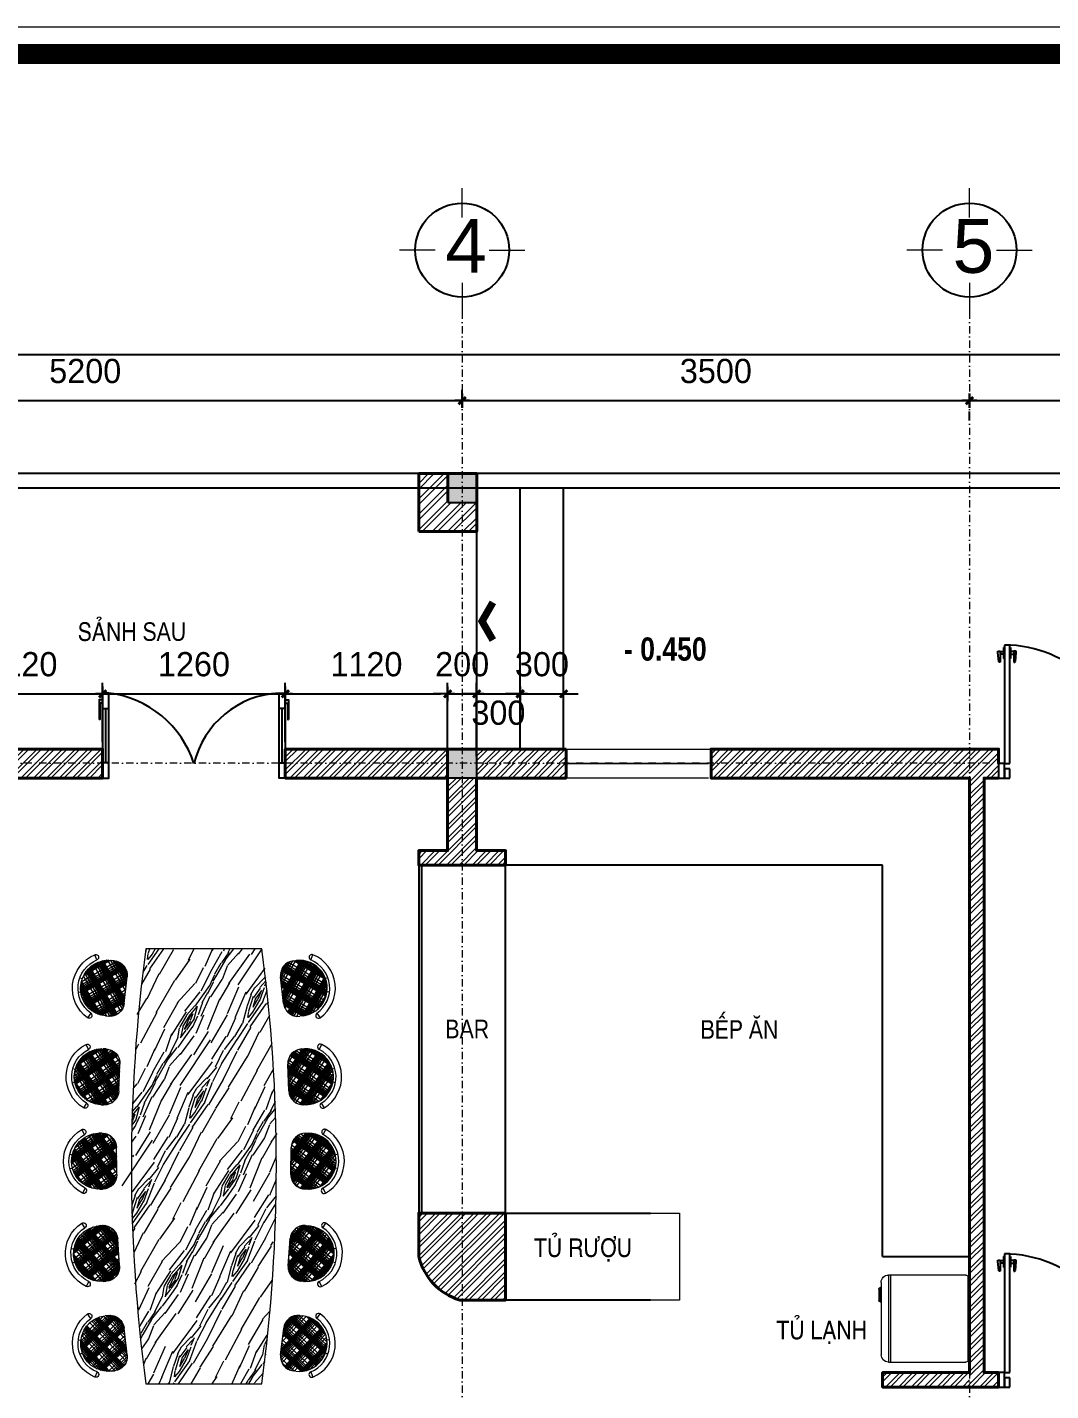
# Model space of a CAD drawing. Header units: millimetres. Extents: x 615730 to 2792744, y 139412 to 597571.
# Drawn here: x 1302914 to 1309974, y 294886 to 304290 of the extents above; entities that cross this region are included whole.
import ezdxf
from ezdxf.enums import TextEntityAlignment as Align

# ---------------------------------------------------------------- set-up
doc = ezdxf.new("R2010")
doc.units = ezdxf.units.MM
doc.header["$MEASUREMENT"] = 0
doc.header["$PDMODE"] = 34
doc.linetypes.add('DASHDOT', pattern=[1, 0.5, -0.25, 0, -0.25])
doc.layers.get('0').update_dxf_attribs({"lineweight": 5})
for name, color, linetype, lineweight in [('0.1(9)', 9, 'Continuous', 13), ('Block', 46, 'Continuous', 9), ('NETNGOAITUONG', 1, 'Continuous', 40), ('NTHAY1', 61, 'Continuous', 25), ('NVDUNG', 82, 'Continuous', 13), ('thay', 7, 'Continuous', 15), ('TIM TRUC', 149, 'DASHDOT', 9), ('VATDUNG', 33, 'Continuous', 13), ('VLIEU', 250, 'Continuous', 9)]:
    doc.layers.add(name, color=color, linetype=linetype, lineweight=lineweight)
for name, color, linetype in [('CUA', 132, 'Continuous'), ('DOORS', 1, 'Continuous'), ('H', 252, 'Continuous'), ('NET MANH', 252, 'Continuous'), ('netthay', 3, 'Continuous'), ('SWING', 7, 'Continuous'), ('TEXT', 2, 'Continuous'), ('VL', 155, 'Continuous')]:
    doc.layers.add(name, color=color, linetype=linetype)
doc.styles.add('H280', font='', dxfattribs={"height": 200})
doc.styles.add('KT OZON', font='', dxfattribs={"height": 200})
doc.styles.get("Standard").update_dxf_attribs({"font": ''})
doc.styles.add('STYLE2', font='')
doc.styles.add('VNI-AVO', font='vni-roms.shx')
doc.styles.get('H280').set_extended_font_data('VNI-Avo')
doc.styles.get('KT OZON').set_extended_font_data('VNI-Helve')
doc.styles.get('Standard').set_extended_font_data('VNI-Avo')
doc.styles.get('STYLE2').set_extended_font_data('.VnArial NarrowH')
doc.dimstyles.new('1-50b', dxfattribs={"dimtxt": 167, "dimasz": 50, "dimexe": 75, "dimexo": 150, "dimgap": 120, "dimtad": 1, "dimdec": 0, "dimzin": 12, "dimtxsty": 'VNI-AVO', "dimblk": ']', "dimcen": 0, "dimdle": 50, "dimclrd": 252, "dimclre": 252, "dimclrt": 2, "dimadec": 0, "dimazin": 0, "dimtfac": 1, "dimtdec": 0, "dimtix": 1, "dimtmove": 2, "dimatfit": 0, "dimldrblk": 'OPEN90', "dimfxl": 1, "dimlwd": -1, "dimlwe": -1, "dimarcsym": 0})
pattern_1 = [(45, (628138.94, 0), (-44.194174, 44.194174), []), (45, (628138.94, 31.25), (-44.194174, 44.194174), [])]
pattern_2 = [(45, (600767.42, 0), (-44.194174, 44.194174), []), (45, (600767.42, 31.25), (-44.194174, 44.194174), [])]

# ---------------------------------------------------------------- blocks, each defined once
blk = doc.blocks.new('08PDRR02')
at = {"color": 0, "linetype": 'ByBlock'}
for p, q in [((1, 0), (0, 0)), ((0, 0), (0, -1)), ((1, -1), (1, 0)), ((0, -1), (1, -1))]:
    blk.add_line(p, q, dxfattribs=at)
blk = doc.blocks.new('08PDNB02')
at = {"color": 0, "linetype": 'ByBlock'}
for p, q in [((0, -1.62), (0, 1.62)), ((0, 1.62), (0.25, 1.62)), ((0.25, -1.62), (0.25, 1.62)), ((0.25, 0.38), (1.25, 0.38)), ((1.25, -0.55), (1.25, 2.75)), ((1.25, 2.75), (1.54, 2.75)), ((1.54, 2.75), (1.69, 2.59)), ((1.69, 2.59), (1.95, -0.13)), ((0.25, -1.62), (0, -1.62)), ((1.25, -0.38), (0.25, -0.38)), ((1.95, -0.55), (1.25, -0.55)), ((1.95, -0.13), (1.95, -0.55))]:
    blk.add_line(p, q, dxfattribs=at)
blk = doc.blocks.new('*U45')
at = {"layer": 'DOORS', "color": 0, "linetype": 'Continuous', "ltscale": 200}
for p, q in [((0, 15), (0, 55)), ((900, 15), (900, 55)), ((0, -25), (0, -55)), ((900, -25), (900, -55))]:
    blk.add_line(p, q, dxfattribs=at)
at = {"layer": 'SWING', "color": 1, "linetype": 'Continuous', "ltscale": 200}
blk.add_arc((0, 55), 900, 0, 90, dxfattribs=at)
at = {"layer": 'DOORS', "color": 8, "linetype": 'Continuous', "ltscale": 200, "xscale": 25.4, "yscale": 25.4, "zscale": 25.4, "rotation": 180}
blk.add_blockref('08PDNB02', (0, 895), dxfattribs=at)
at = {"layer": 'DOORS', "color": 0, "linetype": 'Continuous', "ltscale": 200, "xscale": 900, "yscale": 39.99999999999999, "rotation": 90}
blk.add_blockref('08PDRR02', (0, 55), dxfattribs=at)
at = {"layer": 'DOORS', "color": 8, "linetype": 'Continuous', "ltscale": 200, "xscale": 25.4, "yscale": -25.4, "zscale": 25.4}
blk.add_blockref('08PDNB02', (40, 895), dxfattribs=at)
at = {"layer": 'DOORS', "color": 0, "linetype": 'Continuous', "ltscale": 200, "xscale": 45, "yscale": 110}
for p in [(-45, 55), (900, 55)]:
    blk.add_blockref('08PDRR02', p, dxfattribs=at)
at = {"layer": 'DOORS', "color": 1, "linetype": 'Continuous', "ltscale": 200, "xscale": 39.99999999999999, "yscale": 69.99999999999999}
for p in [(0, 15), (860, 15)]:
    blk.add_blockref('08PDRR02', p, dxfattribs=at)
blk = doc.blocks.new('TRUC 1')
at = {"ltscale": 50}
blk.add_circle((0, -9525), 8572, dxfattribs=at)
at = {"layer": '0.1(9)', "ltscale": 50}
for p, q in [((0, -3572), (0, 1782)), ((-4942, -9525), (-11427, -9525)), ((4942, -9525), (11427, -9525)), ((0, -15478), (0, -20832))]:
    blk.add_line(p, q, dxfattribs=at)
at = {"layer": 'TEXT', "ltscale": 50, "style": 'H280'}
blk.add_attdef('1', text='', height=10478, dxfattribs=at).set_placement((-214, -4892), align=Align.CENTER)
blk = doc.blocks.new(']')
for p, q in [((1, 0), (-1, 0)), ((0, 1), (0, -1))]:
    blk.add_line(p, q)
at = {"color": 9, "const_width": 0.4}
blk.add_lwpolyline([(-0.51, -0.51), (0.51, 0.51)], dxfattribs=at)
blk = doc.blocks.new('*D2306')
at = {"layer": 'DEFPOINTS', "color": 0, "ltscale": 10, "transparency": 16777216}
for p in [(1300713.5, 301714.8), (1305914, 301714.8), (1305914, 301565.4)]:
    blk.add_point(p, dxfattribs=at)
at = {"layer": 'VL', "color": 252, "ltscale": 10, "transparency": 16777216}
for p, q in [((1300713.5, 301864.8), (1300713.5, 301789.8)), ((1305914, 301715.4), (1305914, 301789.8)), ((1300763.5, 301714.8), (1305864, 301714.8))]:
    blk.add_line(p, q, dxfattribs=at)
at = {"layer": 'VL', "color": 252, "ltscale": 10, "transparency": 16777216, "xscale": 50, "yscale": 50, "zscale": 50, "rotation": 180}
blk.add_blockref(']', (1300713.5, 301714.8), dxfattribs=at)
at = {"layer": 'VL', "color": 252, "ltscale": 10, "transparency": 16777216, "xscale": 50, "yscale": 50, "zscale": 50}
blk.add_blockref(']', (1305914, 301714.8), dxfattribs=at)
at = {"layer": 'VL', "color": 2, "ltscale": 10, "transparency": 16777216, "insert": (1303313.8, 301918.3), "char_height": 167, "attachment_point": 5, "style": 'VNI-AVO'}
blk.add_mtext('5200', dxfattribs=at)
blk = doc.blocks.new('_Open90')
at = {"color": 0, "linetype": 'ByBlock', "lineweight": -2}
for p, q in [((0, 0), (-1, 0)), ((-0.5, 0.5), (0, 0)), ((0, 0), (-0.5, -0.5))]:
    blk.add_line(p, q, dxfattribs=at)
blk = doc.blocks.new('*D2307')
at = {"layer": 'DEFPOINTS', "color": 0, "ltscale": 10, "transparency": 16777216}
for p in [(1309413.8, 301727.5), (1309413.8, 301714.8), (1305914, 301565.4)]:
    blk.add_point(p, dxfattribs=at)
at = {"layer": 'VL', "color": 252, "ltscale": 10, "transparency": 16777216}
for p, q in [((1305914, 301715.4), (1305914, 301789.8)), ((1305964, 301714.8), (1309363.8, 301714.8)), ((1309413.8, 301577.5), (1309413.8, 301639.8))]:
    blk.add_line(p, q, dxfattribs=at)
at = {"layer": 'VL', "color": 252, "ltscale": 10, "transparency": 16777216, "xscale": 50, "yscale": 50, "zscale": 50, "rotation": 180}
blk.add_blockref(']', (1305914, 301714.8), dxfattribs=at)
at = {"layer": 'VL', "color": 252, "ltscale": 10, "transparency": 16777216, "xscale": 50, "yscale": 50, "zscale": 50}
blk.add_blockref(']', (1309413.8, 301714.8), dxfattribs=at)
at = {"layer": 'VL', "color": 2, "ltscale": 10, "transparency": 16777216, "insert": (1307663.9, 301918.3), "char_height": 167, "attachment_point": 5, "style": 'VNI-AVO'}
blk.add_mtext('3500', dxfattribs=at)
blk = doc.blocks.new('*D2308')
at = {"layer": 'DEFPOINTS', "color": 0, "ltscale": 10, "transparency": 16777216}
for p in [(1309413.8, 301727.5), (1312713.8, 301714.8), (1312713.8, 301565.5)]:
    blk.add_point(p, dxfattribs=at)
at = {"layer": 'VL', "color": 252, "ltscale": 10, "transparency": 16777216}
for p, q in [((1312713.8, 301715.5), (1312713.8, 301789.8)), ((1309463.8, 301714.8), (1312663.8, 301714.8)), ((1309413.8, 301577.5), (1309413.8, 301639.8))]:
    blk.add_line(p, q, dxfattribs=at)
at = {"layer": 'VL', "color": 252, "ltscale": 10, "transparency": 16777216, "xscale": 50, "yscale": 50, "zscale": 50, "rotation": 180}
blk.add_blockref(']', (1309413.8, 301714.8), dxfattribs=at)
at = {"layer": 'VL', "color": 252, "ltscale": 10, "transparency": 16777216, "xscale": 50, "yscale": 50, "zscale": 50}
blk.add_blockref(']', (1312713.8, 301714.8), dxfattribs=at)
at = {"layer": 'VL', "color": 2, "ltscale": 10, "transparency": 16777216, "insert": (1311063.8, 301918.3), "char_height": 167, "attachment_point": 5, "style": 'VNI-AVO'}
blk.add_mtext('3300', dxfattribs=at)
blk = doc.blocks.new('*D2310')
at = {"layer": 'DEFPOINTS', "color": 0, "ltscale": 10, "transparency": 16777216}
for p in [(1312714.8, 302034), (1292114.5, 301211.6), (1312714.8, 301211.6)]:
    blk.add_point(p, dxfattribs=at)
at = {"layer": 'VL', "color": 252, "ltscale": 10, "transparency": 16777216}
for p, q in [((1292114.5, 301361.6), (1292114.5, 302109)), ((1312714.8, 301361.6), (1312714.8, 302109)), ((1292164.5, 302034), (1312664.8, 302034))]:
    blk.add_line(p, q, dxfattribs=at)
at = {"layer": 'VL', "color": 252, "ltscale": 10, "transparency": 16777216, "xscale": 50, "yscale": 50, "zscale": 50, "rotation": 180}
blk.add_blockref(']', (1292114.5, 302034), dxfattribs=at)
at = {"layer": 'VL', "color": 252, "ltscale": 10, "transparency": 16777216, "xscale": 50, "yscale": 50, "zscale": 50}
blk.add_blockref(']', (1312714.8, 302034), dxfattribs=at)
at = {"layer": 'VL', "color": 2, "ltscale": 10, "transparency": 16777216, "insert": (1302414.7, 302237.5), "char_height": 167, "attachment_point": 5, "style": 'VNI-AVO'}
blk.add_mtext('20600', dxfattribs=at)
blk = doc.blocks.new('*D2331')
at = {"layer": 'DEFPOINTS', "color": 0, "ltscale": 10, "transparency": 16777216}
for p in [(1303433.9, 299692.5), (1302313.8, 299311.4), (1303433.9, 299211.3, -0.3)]:
    blk.add_point(p, dxfattribs=at)
at = {"layer": 'VL', "color": 252, "ltscale": 10, "transparency": 16777216}
for p, q in [((1302313.8, 299461.4), (1302313.8, 299767.5)), ((1302363.8, 299692.5), (1303383.9, 299692.5)), ((1303433.9, 299361.3), (1303433.9, 299767.5))]:
    blk.add_line(p, q, dxfattribs=at)
at = {"layer": 'VL', "color": 252, "ltscale": 10, "transparency": 16777216, "xscale": 50, "yscale": 50, "zscale": 50, "rotation": 180}
blk.add_blockref(']', (1302313.8, 299692.5), dxfattribs=at)
at = {"layer": 'VL', "color": 252, "ltscale": 10, "transparency": 16777216, "xscale": 50, "yscale": 50, "zscale": 50}
blk.add_blockref(']', (1303433.9, 299692.5), dxfattribs=at)
at = {"layer": 'VL', "color": 2, "ltscale": 10, "transparency": 16777216, "insert": (1302873.8, 299896), "char_height": 167, "attachment_point": 5, "style": 'VNI-AVO'}
blk.add_mtext('1120', dxfattribs=at)
blk = doc.blocks.new('*D2332')
at = {"layer": 'DEFPOINTS', "color": 0, "ltscale": 10, "transparency": 16777216}
for p in [(1304693.9, 299692.5), (1303433.9, 299211.3, -0.3), (1304693.9, 299211.4)]:
    blk.add_point(p, dxfattribs=at)
at = {"layer": 'VL', "color": 252, "ltscale": 10, "transparency": 16777216}
for p, q in [((1303433.9, 299361.3), (1303433.9, 299767.5)), ((1303483.9, 299692.5), (1304643.9, 299692.5)), ((1304693.9, 299361.4), (1304693.9, 299767.5))]:
    blk.add_line(p, q, dxfattribs=at)
at = {"layer": 'VL', "color": 252, "ltscale": 10, "transparency": 16777216, "xscale": 50, "yscale": 50, "zscale": 50, "rotation": 180}
blk.add_blockref(']', (1303433.9, 299692.5), dxfattribs=at)
at = {"layer": 'VL', "color": 252, "ltscale": 10, "transparency": 16777216, "xscale": 50, "yscale": 50, "zscale": 50}
blk.add_blockref(']', (1304693.9, 299692.5), dxfattribs=at)
at = {"layer": 'VL', "color": 2, "ltscale": 10, "transparency": 16777216, "insert": (1304063.9, 299896), "char_height": 167, "attachment_point": 5, "style": 'VNI-AVO'}
blk.add_mtext('1260', dxfattribs=at)
blk = doc.blocks.new('*D2333')
at = {"layer": 'DEFPOINTS', "color": 0, "ltscale": 10, "transparency": 16777216}
for p in [(1305813.9, 299692.5), (1304693.9, 299211.4), (1305813.9, 299111.4)]:
    blk.add_point(p, dxfattribs=at)
at = {"layer": 'VL', "color": 252, "ltscale": 10, "transparency": 16777216}
for p, q in [((1304693.9, 299361.4), (1304693.9, 299767.5)), ((1304743.9, 299692.5), (1305763.9, 299692.5)), ((1305813.9, 299261.4), (1305813.9, 299767.5))]:
    blk.add_line(p, q, dxfattribs=at)
at = {"layer": 'VL', "color": 252, "ltscale": 10, "transparency": 16777216, "xscale": 50, "yscale": 50, "zscale": 50, "rotation": 180}
blk.add_blockref(']', (1304693.9, 299692.5), dxfattribs=at)
at = {"layer": 'VL', "color": 252, "ltscale": 10, "transparency": 16777216, "xscale": 50, "yscale": 50, "zscale": 50}
blk.add_blockref(']', (1305813.9, 299692.5), dxfattribs=at)
at = {"layer": 'VL', "color": 2, "ltscale": 10, "transparency": 16777216, "insert": (1305253.9, 299896), "char_height": 167, "attachment_point": 5, "style": 'VNI-AVO'}
blk.add_mtext('1120', dxfattribs=at)
blk = doc.blocks.new('*D2334')
at = {"layer": 'DEFPOINTS', "color": 0, "ltscale": 10, "transparency": 16777216}
for p in [(1306013.9, 299692.5), (1305813.9, 299111.4), (1306013.9, 299111.4)]:
    blk.add_point(p, dxfattribs=at)
at = {"layer": 'VL', "color": 252, "ltscale": 10, "transparency": 16777216}
for p, q in [((1305763.9, 299692.5), (1305713.9, 299692.5)), ((1305813.9, 299261.4), (1305813.9, 299767.5)), ((1305813.9, 299692.5), (1306013.9, 299692.5)), ((1306013.9, 299261.4), (1306013.9, 299767.5)), ((1306063.9, 299692.5), (1306113.9, 299692.5))]:
    blk.add_line(p, q, dxfattribs=at)
at = {"layer": 'VL', "color": 252, "ltscale": 10, "transparency": 16777216, "xscale": 50, "yscale": 50, "zscale": 50}
blk.add_blockref(']', (1305813.9, 299692.5), dxfattribs=at)
at = {"layer": 'VL', "color": 252, "ltscale": 10, "transparency": 16777216, "xscale": 50, "yscale": 50, "zscale": 50, "rotation": 180}
blk.add_blockref(']', (1306013.9, 299692.5), dxfattribs=at)
at = {"layer": 'VL', "color": 2, "ltscale": 10, "transparency": 16777216, "insert": (1305913.9, 299896), "char_height": 167, "attachment_point": 5, "style": 'VNI-AVO'}
blk.add_mtext('200', dxfattribs=at)
blk = doc.blocks.new('*D2335')
at = {"layer": 'DEFPOINTS', "color": 0, "ltscale": 10, "transparency": 16777216}
for p in [(1306314, 299692.5), (1306314, 299311.4), (1306013.9, 299111.4)]:
    blk.add_point(p, dxfattribs=at)
at = {"layer": 'VL', "color": 252, "ltscale": 10, "transparency": 16777216}
for p, q in [((1305963.9, 299692.5), (1305913.9, 299692.5)), ((1306013.9, 299261.4), (1306013.9, 299767.5)), ((1306013.9, 299692.5), (1306314, 299692.5)), ((1306314, 299461.4), (1306314, 299767.5)), ((1306364, 299692.5), (1306414, 299692.5))]:
    blk.add_line(p, q, dxfattribs=at)
at = {"layer": 'VL', "color": 252, "ltscale": 10, "transparency": 16777216, "xscale": 50, "yscale": 50, "zscale": 50}
blk.add_blockref(']', (1306013.9, 299692.5), dxfattribs=at)
at = {"layer": 'VL', "color": 252, "ltscale": 10, "transparency": 16777216, "xscale": 50, "yscale": 50, "zscale": 50, "rotation": 180}
blk.add_blockref(']', (1306314, 299692.5), dxfattribs=at)
at = {"layer": 'VL', "color": 2, "ltscale": 10, "transparency": 16777216, "insert": (1306163.9, 299561.5), "char_height": 167, "attachment_point": 5, "style": 'VNI-AVO'}
blk.add_mtext('300', dxfattribs=at)
blk = doc.blocks.new('*D2336')
at = {"layer": 'DEFPOINTS', "color": 0, "ltscale": 10, "transparency": 16777216}
for p in [(1306614, 299692.5), (1306314, 299311.4), (1306614, 299311.4)]:
    blk.add_point(p, dxfattribs=at)
at = {"layer": 'VL', "color": 252, "ltscale": 10, "transparency": 16777216}
for p, q in [((1306264, 299692.5), (1306214, 299692.5)), ((1306314, 299461.4), (1306314, 299767.5)), ((1306314, 299692.5), (1306614, 299692.5)), ((1306614, 299461.4), (1306614, 299767.5)), ((1306664, 299692.5), (1306714, 299692.5))]:
    blk.add_line(p, q, dxfattribs=at)
at = {"layer": 'VL', "color": 252, "ltscale": 10, "transparency": 16777216, "xscale": 50, "yscale": 50, "zscale": 50}
blk.add_blockref(']', (1306314, 299692.5), dxfattribs=at)
at = {"layer": 'VL', "color": 252, "ltscale": 10, "transparency": 16777216, "xscale": 50, "yscale": 50, "zscale": 50, "rotation": 180}
blk.add_blockref(']', (1306614, 299692.5), dxfattribs=at)
at = {"layer": 'VL', "color": 2, "ltscale": 10, "transparency": 16777216, "insert": (1306464, 299896), "char_height": 167, "attachment_point": 5, "style": 'VNI-AVO'}
blk.add_mtext('300', dxfattribs=at)
blk = doc.blocks.new('TULANH')
at = {"layer": 'Block', "extrusion": (0, 0, -1)}
for p, q in [((235, 0), (-235, 0)), ((-235, -15), (-235, 0)), ((235, -15), (235, 0)), ((-300, -550), (300, -550)), ((-300, -565), (300, -565)), ((-214, -619.6), (-214, -622.3)), ((-115.1, -619.6), (-214, -619.6)), ((-204, -632.3), (-125.1, -632.3)), ((-115.1, -622.3), (-115.1, -619.6))]:
    blk.add_line(p, q, dxfattribs=at)
at = {"layer": 'Block', "color": 1, "extrusion": (0, 0, -1)}
for p, q in [((-300, -30), (-300, -565)), ((285, -15), (-285, -15)), ((300, -565), (300, -30)), ((-250, -615), (250, -615))]:
    blk.add_line(p, q, dxfattribs=at)
for centre, radius, start, end in [((285, -30), 15, 0, 90), ((-285, -30), 15, 90, 180), ((250, -565), 50, 270, 0), ((-250, -565), 50, 180, 270)]:
    blk.add_arc(centre, radius, start, end, dxfattribs=at)
at = {"layer": 'Block', "extrusion": (0, 0, -1)}
for centre, start, end in [((204, -622.3), 270, 0), ((125.1, -622.3), 180, 270)]:
    blk.add_arc(centre, 10, start, end, dxfattribs=at)
blk = doc.blocks.new('A$C33486DBB')
at = {"layer": 'NVDUNG', "lineweight": 0, "ltscale": 100}
h = blk.add_hatch(dxfattribs=at)
h.set_pattern_fill('LOG-LOG', color=147, scale=100, angle=20.61624, style=0, pattern_type=2)
h.set_pattern_definition([(20.61624, (-20244.38, -44007.15), (-35.2107, 93.59597), []), (20.61624, (-20254.98, -43978.97), (-35.2107, 93.59597), []), (20.61624, (-20261.18, -43962.49), (-35.2107, 93.59597), []), (20.61624, (-20265.58, -43950.8), (-35.2107, 93.59597), []), (20.61624, (-20268.99, -43941.73), (-35.2107, 93.59597), []), (20.61624, (-20271.78, -43934.32), (-35.2107, 93.59597), []), (20.61624, (-20274.13, -43928.05), (-35.2107, 93.59597), []), (20.61624, (-20276.18, -43922.62), (-35.2107, 93.59597), []), (20.61624, (-20277.98, -43917.84), (-35.2107, 93.59597), []), (110.61624, (-20244.38, -44007.15), (-93.59597, -35.2107), []), (110.61624, (-20216.2, -43996.55), (-93.59597, -35.2107), []), (110.61624, (-20199.72, -43990.35), (-93.59597, -35.2107), []), (110.61624, (-20188.03, -43985.95), (-93.59597, -35.2107), []), (110.61624, (-20178.96, -43982.54), (-93.59597, -35.2107), []), (110.61624, (-20171.55, -43979.75), (-93.59597, -35.2107), []), (110.61624, (-20165.28, -43977.39), (-93.59597, -35.2107), []), (110.61624, (-20159.85, -43975.35), (-93.59597, -35.2107), []), (110.61624, (-20155.06, -43973.55), (-93.59597, -35.2107), [])])
h.paths.add_polyline_path([(422.3, 161.3, 0.414214), (391.9, 299.4), (235.7, 399.4, 0.414214), (97.6, 369.1), (87.3, 353), (87.3, 353, 1), (412, 145.3)])
at = {"layer": 'NVDUNG'}
for p, q in [((235.7, 399.4), (391.9, 299.4)), ((87.3, 353), (97.6, 369.1)), ((38.9, 263.6), (0.5, 266)), ((97.6, 103.6), (110.4, 115.9)), ((422.3, 161.3), (412, 145.3)), ((181.2, 50.1), (187, 66.9)), ((351.1, 63.9), (369.4, 29.9))]:
    blk.add_line(p, q, dxfattribs=at)
for centre, radius, start, end in [((181.8, 315.2), 100, 57.38348, 147.38348), ((19.7, 264.8), 19.3, 356.45531, 176.45531), ((249.7, 249.2), 192.7, 147.38348, 327.38348), ((338, 215.2), 100, 327.38348, 57.38348), ((250.5, 250.5), 250.6, 176.45531, 298.31165), ((250.5, 250.5), 212, 176.45531, 298.31165), ((360.2, 46.9), 19.3, 298.31165, 118.31165)]:
    blk.add_arc(centre, radius, start, end, dxfattribs=at)
blk = doc.blocks.new('A$C79204B9D')
at = {"layer": 'NVDUNG', "lineweight": 0, "ltscale": 200}
h = blk.add_hatch(dxfattribs=at)
h.set_pattern_fill('WOOD8', color=47, scale=800, angle=60, style=0, pattern_type=2)
h.set_pattern_definition([(49.6952, (-100811.45, -69408.86), (3092.817157, 3756.924654), [89.4424, -8854.829]), (60, (-100753.6, -69340.65), (-292.8203, 1092.8203), [88, -712]), (78.4349, (-100709.6, -69264.44), (107.18096, 1785.6403), [75.8944, -2453.927]), (232.875, (-100694.38, -69190.09), (3492.819285, 4449.74321), [64.4984, -6385.308]), (234.8056, (-100733.305, -69241.51), (4692.817283, 6528.205605), [88.363, -8747.9256]), (254.0362, (-100784.23, -69313.72), (-507.18124, -2478.46057), [98.9544, -3199.5296]), (69.4623, (-100779.45, -69353.43), (1307.18128, 3864.1014), [48.6624, -4817.548]), (53.6598, (-100762.38, -69307.865), (-3892.82118, -5142.56154), [72.443, -7171.865]), (245.7106, (-100719.45, -69249.51), (-2907.178536, -6635.383034), [80.399, -7959.5016]), (228.6901, (-100752.52, -69322.8), (2292.81898, 2371.28276), [40.792, -4038.423]), (54.8056, (-100840.52, -69475.214), (-4692.817283, -6528.205605), [88.363, -8747.9256]), (48.6901, (-100789.6, -69403), (-2292.81898, -2371.28276), [81.584, -3997.631]), (60, (-100735.7, -69341.7), (-292.8203, 1092.8203), [96, -704]), (80.556, (-100687.74, -69258.58), (614.362866, 4264.10129), [68.352, -6766.851]), (63.8141, (-100676.52, -69191.16), (4907.17517, 10099.486516), [120.2664, -11906.3704]), (54.8056, (-100623.45, -69083.235), (-4692.817283, -6528.205605), [88.363, -8747.9256]), (60, (-100572.5, -69011), (-292.8203, 1092.8203), [88, -712]), (65.1944, (-100928.52, -69627.635), (3307.183253, 7328.201784), [88.363, -8747.9256]), (54.8056, (-100891.45, -69547.424), (-4692.817283, -6528.205605), [88.363, -8747.9256]), (60, (-100942.4, -69619.6), (-292.8203, 1092.8203), [48, -752]), (65.1944, (-100918.38, -69578.065), (3307.183253, 7328.201784), [88.363, -8747.9256]), (60, (-100881.3, -69497.86), (-292.8203, 1092.8203), [80, -720]), (70.3048, (-100841.305, -69428.57), (-1707.18361, -4556.920554), [89.4424, -8854.829]), (65.1944, (-100811.16, -69344.36), (3307.183253, 7328.201784), [88.363, -8747.9256]), (54.8056, (-100774.09, -69264.15), (-4692.817283, -6528.205605), [88.363, -8747.9256]), (54.8056, (-100723.16, -69191.94), (-4692.817283, -6528.205605), [88.363, -8747.9256]), (51.8699, (-100672.23, -69119.73), (-3092.81979, -3756.92204), [113.137, -5543.717]), (60, (-100602.4, -69030.7), (-292.8203, 1092.8203), [120, -680]), (47.4712, (-100202.685, -69298.45), (2692.820176, 3064.101996), [73.756, -7301.879]), (54.2894, (-100152.83, -69244.1), (-4292.821003, -5835.38198), [80.399, -7959.5016]), (68.1301, (-100202.68, -69298.45), (1707.18003, 4556.92153), [56.569, -5600.2856]), (69.4623, (-100181.61, -69245.95), (1307.18128, 3864.1014), [97.324, -4768.8856]), (60, (-100547.5, -69847.6), (-292.8203, 1092.8203), [96, -704]), (50.5377, (-100499.47, -69764.5), (-2692.81934, -3064.1029), [48.6624, -4817.548]), (261.8014, (-100468.54, -69726.93), (507.17985, 2478.46112), [43.0816, -4265.0504]), (252.9946, (-100474.685, -69769.57), (2214.36134, 7035.38247), [106.7336, -10566.5976]), (52.875, (-100158.685, -69222.24), (-3492.819285, -4449.74321), [64.4984, -6385.308]), (67.125, (-100158.685, -69222.24), (2107.18102, 5249.74184), [64.4984, -6385.308]), (60, (-100533.6, -69855.6), (-292.8203, 1092.8203), [64, -736]), (254.0362, (-100501.61, -69800.2), (-507.18124, -2478.46057), [65.9696, -3232.515]), (56.6335, (-100466.4, -69691.214), (-7092.827647, -10685.120313), [136.235, -13487.2744]), (57.7094, (-100391.47, -69577.435), (-10292.817432, -16227.689541), [200.16, -19815.8336]), (63.1798, (-100284.54, -69408.23), (6107.186084, 12177.942257), [144.2224, -14277.983]), (69.4623, (-100219.47, -69279.52), (1307.18128, 3864.1014), [145.9864, -4720.224]), (70.3048, (-100485.116, -69883.635), (-1707.18361, -4556.920554), [89.4424, -8854.829]), (75.9454, (-100454.97, -69799.42), (-907.1798, -3171.28134), [116.4816, -5707.6064]), (60, (-100426.7, -69686.4), (-292.8203, 1092.8203), [104, -696]), (51.8699, (-100374.68, -69596.36), (-3092.81979, -3756.92204), [113.137, -5543.717]), (63.5763, (-100304.83, -69507.37), (5307.18637, 10792.301586), [128.2496, -12696.7256]), (51.2538, (-100247.757, -69392.517), (3492.822965, 4449.740123), [105.223, -10417.1336]), (45.9638, (-100181.9, -69310.45), (-1892.8192, -1678.46212), [98.9544, -3199.5296]), (60, (-100113.1, -69239.3), (-292.8203, 1092.8203), [56, -744]), (234.8056, (-100466.4, -69691.214), (4692.817283, 6528.205605), [176.7256, -8659.563]), (55.2364, (-100595.97, -69819.635), (-5092.814835, -7221.027596), [192.6656, -9440.6104]), (60, (-100486.1, -69661.36), (-292.8203, 1092.8203), [184, -616]), (64.0856, (-100394.11, -69502.01), (4507.182416, 9406.662756), [224.5704, -11003.964]), (60, (-100296, -69300), (-292.8203, 1092.8203), [200, -600]), (67.125, (-100450.47, -69903.63), (2107.18102, 5249.74184), [193.4944, -6256.312]), (66.3402, (-100375.26, -69725.36), (2507.178344, 5942.5628), [144.8864, -7099.4216]), (57.5104, (-100317.116, -69592.65), (-9492.832492, -14842.0396), [184.1736, -18233.2096]), (53.4802, (-100218.188, -69437.301), (-12478.4605565, -16813.3284437), [281.8224, -27900.4416]), (63.0128, (-100900.81, -69643.635), (6507.176838, 12870.767465), [152.2104, -15068.828]), (51.8699, (-100831.74, -69508), (-3092.81979, -3756.92204), [169.7056, -5487.149]), (57.6141, (-100726.95, -69374.506), (-9892.808596, -15534.874684), [192.1664, -19024.493]), (70.6197, (-100624.023, -69212.23), (-3014.353116, -8421.025681), [130.2304, -12892.8256]), (60, (-100580.8, -69089.4), (-292.8203, 1092.8203), [160, -640]), (56.8202, (-100983.946, -69595.635), (-7492.814318, -11377.949423), [144.2224, -14277.983]), (66.009, (-100905.02, -69474.927), (-3307.18005, -7328.202785), [152.84, -15131.1384]), (66.7098, (-100842.875, -69335.29), (-2907.184315, -6635.381151), [136.9376, -13556.856]), (54.2894, (-100788.73, -69209.51), (-4292.821003, -5835.38198), [160.7984, -7879.1024]), (47.9052, (-100694.875, -69078.95), (-4985.644752, -5435.379245), [114.5424, -11339.7144]), (69.4623, (-100618.09, -68993.95), (1307.18128, 3864.1014), [97.324, -4768.8856]), (63.8141, (-100852.31, -69671.635), (4907.17517, 10099.486516), [120.2664, -11906.3704]), (47.1957, (-100799.24, -69563.71), (-7278.465226, -7806.659753), [180.488, -17868.3344]), (60, (-100676.6, -69431.3), (-292.8203, 1092.8203), [200, -600]), (65.4403, (-100576.598, -69258.086), (-3707.184394, -8021.021118), [168.76, -16707.2584]), (66.7098, (-100506.454, -69104.594), (-2907.184315, -6635.381151), [136.9376, -13556.856]), (60, (-101032.44, -69567.6), (-292.8203, 1092.8203), [136, -664]), (68.1301, (-100964.44, -69449.86), (1707.18003, 4556.92153), [226.2744, -5430.58]), (57.6141, (-100880.157, -69239.865), (-9892.808596, -15534.874684), [192.1664, -19024.493]), (54.4725, (-100777.228, -69077.588), (9785.6312045, 13749.233823), [249.1584, -24666.7]), (66.8428, (-100401.977, -69931.635), (-5414.353559, -12577.948251), [201.435, -19942.0504]), (60, (-100322.8, -69746.4), (-292.8203, 1092.8203), [224, -576]), (56.3478, (-100210.762, -69552.44), (-13785.632223, -20677.4357472), [376.7648, -37299.7528]), (60, (-100644.5, -69791.6), (-292.8203, 1092.8203), [192, -608]), (64.7636, (-100548.464, -69625.36), (3707.185922, 8021.020822), [192.6656, -9440.6104]), (58.1524, (-100466.32, -69451.08), (-12692.816587, -20384.6122766), [248.129, -24564.771]), (57.2737, (-100335.393, -69240.306), (-8692.817682, -13456.408258), [168.1904, -16650.8464]), (54.8056, (-100755.316, -69727.635), (-4692.817283, -6528.205605), [176.7256, -8659.563]), (60, (-100653.46, -69583.2), (-292.8203, 1092.8203), [256, -544]), (61.9092, (-100525.46, -69361.512), (10907.162495, 20491.7983933), [240.1336, -23773.196]), (63.5763, (-100412.387, -69149.665), (5307.18637, 10792.301586), [128.2496, -12696.7256])])
h.paths.add_polyline_path([(99.8, 0), (899.8, 0, 0.066667), (899.8, 3000), (99.8, 3000, 0.066667)])
at = {"layer": 'NVDUNG', "ltscale": 10000}
for p, q in [((899.8, 3000), (99.8, 3000)), ((99.8, 0), (899.8, 0))]:
    blk.add_line(p, q, dxfattribs=at)
for centre, start, end in [((11299.8, 1500), 172.37185, 187.62815), ((-10300.2, 1500), 352.37185, 7.62815)]:
    blk.add_arc(centre, 11300, start, end, dxfattribs=at)

msp = doc.modelspace()

# ---------------------------------------------------------------- hatches: boundary and pattern name
at = {"layer": 'VLIEU', "ltscale": 10}
h = msp.add_hatch(dxfattribs=at)
h.set_pattern_fill('STEEL', color=256, scale=600, style=0)
h.set_pattern_definition([(45, (716237.146, 45942.54), (-53.033009, 53.033009), []), (45, (716237.146, 45980.04), (-53.033009, 53.033009), [])])
h.paths.add_polyline_path([(1306014, 301011.6), (1306014, 300811.6), (1305614, 300811.6), (1305614, 301211.6), (1305814, 301211.6), (1305814, 301011.6)])
h = msp.add_hatch(dxfattribs=at)
h.set_pattern_fill('STEEL', color=256, scale=500, style=0)
h.set_pattern_definition(pattern_1)
h.paths.add_polyline_path([(1305813.9, 299311.3), (1304693.9, 299311.4), (1304693.9, 299211.3), (1305813.9, 299211.3)])
h.paths.add_polyline_path([(1305813.9, 299211.3), (1304693.9, 299211.3), (1304693.9, 299111.4), (1305813.9, 299111.4)])
h.paths.add_polyline_path([(1305914, 299111.4), (1305813.9, 299111.4), (1305813.9, 298611.4), (1305613.9, 298611.4), (1305613.9, 298511.4), (1305914, 298511.4)])
h.paths.add_polyline_path([(1306013.9, 299111.4), (1305914, 299111.4), (1305914, 298511.4), (1306213.9, 298511.4), (1306213.9, 298611.4), (1306013.9, 298611.4)])
h.paths.add_polyline_path([(1305657.4, 300021.3), (1306170.3, 300021.3), (1306170.3, 299770.8), (1305657.4, 299770.8)], flags=9)
h.paths.add_polyline_path([(1305907.5, 299686.8), (1306420.4, 299686.8), (1306420.4, 299436.3), (1305907.5, 299436.3)], flags=9)
h.paths.add_polyline_path([(1306207.5, 300021.3), (1306720.5, 300021.3), (1306720.5, 299770.8), (1306207.5, 299770.8)], flags=9)
h = msp.add_hatch(dxfattribs=at)
h.set_pattern_fill('STEEL', color=256, scale=500, style=0)
h.set_pattern_definition(pattern_1)
h.paths.add_polyline_path([(1300613.5, 299311.3), (1300213.5, 299311.3), (1300213.5, 299111.4), (1300613.5, 299111.4)])
h.paths.add_polyline_path([(1300813.5, 299111.4), (1300813.5, 299311.3), (1300613.5, 299311.3), (1300613.5, 299111.4), (1300613.5, 298311.6), (1300813.5, 298311.6)])
h.paths.add_polyline_path([(1301314.2, 299311.3), (1300813.5, 299311.3), (1300813.5, 299111.4), (1301314.2, 299111.4)])
h.paths.add_polyline_path([(1303433.9, 299311.4), (1302313.8, 299311.4), (1302313.8, 299111.4), (1303433.9, 299111.4), (1303433.9, 299217)])
h.paths.add_polyline_path([(1300813.5, 298111.6), (1300813.5, 297611.1), (1300813.5, 297611.1), (1300813.5, 298111.6), (1300613.5, 298111.6), (1300613.5, 298111.6), (1300613.5, 298111.6)])
h = msp.add_hatch(dxfattribs=at)
h.set_pattern_fill('STEEL', color=256, scale=500, style=0)
h.set_pattern_definition([(45, (628138.94, 99.97), (-44.194174, 44.194174), []), (45, (628138.94, 131.22), (-44.194174, 44.194174), [])])
h.paths.add_polyline_path([(1306630.4, 299311.3), (1306013.9, 299311.3), (1306013.9, 299211.3), (1306630.4, 299211.2)])
h = msp.add_hatch(dxfattribs=at)
h.set_pattern_fill('STEEL', color=256, scale=500, style=0)
h.set_pattern_definition(pattern_1)
h.paths.add_polyline_path([(1309413.8, 299111.4), (1309413.8, 299211.3), (1307630.4, 299211.3), (1307630.4, 299111.3)])
h.paths.add_polyline_path([(1307630.4, 299311.3), (1307630.4, 299211.3), (1309413.8, 299211.3), (1309413.8, 299311.4)])
h = msp.add_hatch(dxfattribs=at)
h.set_pattern_fill('STEEL', color=256, scale=500, style=0)
h.set_pattern_definition(pattern_2)
h.paths.add_polyline_path([(1309513.8, 299111.3), (1309613.8, 299111.3), (1309613.8, 299211.3), (1309613.8, 299311.4), (1309413.8, 299311.4), (1309413.8, 295618.9), (1309419.3, 295618.9), (1309419.3, 295148.9), (1309413.8, 295148.9), (1309413.8, 294911.6), (1309613.8, 294911.6), (1309613.8, 295011.6), (1309513.8, 295011.6)])
h = msp.add_hatch(dxfattribs=at)
h.set_pattern_fill('STEEL', color=256, scale=500, style=0)
h.set_pattern_definition(pattern_1)
h.paths.add_polyline_path([(1306630.4, 299211.3), (1306013.9, 299211.3), (1306013.9, 299111.4), (1306630.4, 299111.3)])
h = msp.add_hatch(dxfattribs=at)
h.set_pattern_fill('STEEL', color=256, scale=500, style=0)
h.set_pattern_definition(pattern_2)
edge = h.paths.add_edge_path()
edge.add_line((1306213.9, 296111.2), (1305613.9, 296111.2))
edge.add_line((1305613.9, 296111.2), (1305613.9, 295811.1))
edge.add_arc((1306021, 295911.8), 419.4, 193.8928, 252.83207)
edge.add_line((1305897.2, 295511.1), (1306213.9, 295511.1))
edge.add_line((1306213.9, 295511.1), (1306213.9, 296111.2))
h = msp.add_hatch(dxfattribs=at)
h.set_pattern_fill('STEEL', color=256, scale=500, style=0)
h.set_pattern_definition(pattern_1)
h.paths.add_polyline_path([(1309413.8, 294911.6), (1309413.8, 295011.6), (1308813.8, 295011.6), (1308813.8, 294911.6)])

# ---------------------------------------------------------------- linework, layer by layer
at = {"layer": 'CUA'}
for p, q in [((1303455, 299217), (1303455, 299592.5)), ((1304672.7, 299217), (1304672.7, 299592.5))]:
    msp.add_line(p, q, dxfattribs=at)
for points in [[(1303433.9, 299592.5), (1303476.1, 299592.5), (1303476.1, 299698.1), (1303433.9, 299698.1), (1303433.9, 299592.5)], [(1304693.9, 299592.5), (1304651.6, 299592.5), (1304651.6, 299698.1), (1304693.9, 299698.1), (1304693.9, 299592.5)], [(1303433.9, 299652.1), (1303411, 299652.1), (1303411, 299514.9)], [(1303433.9, 299629.2), (1303415.6, 299629.2), (1303415.6, 299514.9), (1303411, 299514.9)], [(1303433.9, 299606.3), (1303433.9, 299202.8)], [(1303476.1, 299217), (1303476.1, 299620.6)], [(1304651.6, 299217), (1304651.6, 299620.6)], [(1304693.9, 299652.1), (1304716.7, 299652.1), (1304716.7, 299514.9)], [(1304693.9, 299629.2), (1304712.1, 299629.2), (1304712.1, 299514.9), (1304716.7, 299514.9)], [(1304693.9, 299606.3), (1304693.9, 299202.8)], [(1303476.1, 299217), (1303433.9, 299217), (1303433.9, 299111.4), (1303476.1, 299111.4), (1303476.1, 299217)], [(1304651.6, 299217), (1304693.9, 299217), (1304693.9, 299111.4), (1304651.6, 299111.4), (1304651.6, 299217)]]:
    msp.add_lwpolyline(points, dxfattribs=at)
for centre, radius, start, end in [((1303389.7, 298995.6), 707.8, 17.74142, 82.98888), ((1304682.7, 299062.3), 636.6, 92.80469, 166.46504)]:
    msp.add_arc(centre, radius, start, end, dxfattribs=at)
at = {"layer": 'H', "const_width": 138.2}
msp.add_lwpolyline([(1288499.3, 285120.6), (1315502.2, 285120.6), (1315502.2, 304105.6), (1288499.3, 304105.6)], close=True, dxfattribs=at)
at = {"layer": 'NET MANH'}
for points in [[(1305814, 301011.6), (1306014, 301011.6), (1306014, 301211.6), (1305814, 301211.6)], [(1305813.9, 299311.4), (1306013.9, 299311.4), (1306013.9, 299111.4), (1305813.9, 299111.4)]]:
    msp.add_lwpolyline(points, close=True, dxfattribs=at)
for points in [[(1305814, 301211.6), (1306014, 301211.6), (1305814, 301011.6), (1306014, 301011.6)], [(1305813.9, 299111.4), (1306013.9, 299111.4), (1305813.9, 299311.4), (1306013.9, 299311.4)]]:
    msp.add_solid(points, dxfattribs=at)
at = {"layer": 'NETNGOAITUONG'}
for p, q in [((1305814, 301011.6), (1305814, 301211.6)), ((1305813.9, 299311.4), (1305813.9, 299111.4)), ((1309613.8, 295011.6), (1309613.8, 294911.6))]:
    msp.add_line(p, q, dxfattribs=at)
at = {"layer": 'NETNGOAITUONG', "elevation": 140}
msp.add_lwpolyline([(1305614, 300811.6), (1306014, 300811.6), (1306014, 301211.6), (1305614, 301211.6)], close=True, dxfattribs=at)
at = {"layer": 'NETNGOAITUONG'}
msp.add_lwpolyline([(1302313.8, 299311.4), (1303433.9, 299311.4), (1303433.9, 299111.4), (1302313.8, 299111.4)], close=True, dxfattribs=at)
for points in [[(1306630.4, 299311.3), (1306630.4, 299111.3), (1306013.9, 299111.4), (1306013.9, 298611.4), (1306213.9, 298611.4), (1306213.9, 298511.4), (1305613.9, 298511.4), (1305613.9, 298611.4), (1305813.9, 298611.4), (1305813.9, 299111.4), (1304693.9, 299111.4), (1304693.9, 299311.4), (1306630.4, 299311.3)], [(1309613.8, 299111.3), (1309513.8, 299111.3), (1309513.8, 295011.6), (1309613.8, 295011.6), (1309613.8, 294911.6), (1308813.8, 294911.6), (1308813.8, 295011.6), (1309413.8, 295011.6), (1309413.8, 299111.4), (1307630.4, 299111.3), (1307630.4, 299311.3), (1309613.8, 299311.4), (1309613.8, 299211.3), (1309613.8, 299211.3)]]:
    msp.add_lwpolyline(points, dxfattribs=at)
msp.add_lwpolyline([(1306213.9, 296111.2), (1305613.9, 296111.2), (1305613.9, 295811.1, 0.262995), (1305897.2, 295511.1), (1306213.9, 295511.1), (1306213.9, 296111.2)], format="xyb", dxfattribs=at)
at = {"layer": 'thay', "linetype": 'Continuous'}
msp.add_lwpolyline([(1288315, 284936.3), (1315686.5, 284936.3), (1315686.5, 304289.9), (1288315, 304289.9)], close=True, dxfattribs=at)
at = {"layer": 'TIM TRUC', "ltscale": 100}
for p, q in [((1305914, 302329), (1305914, 287817.7)), ((1309413.8, 302329), (1309413.8, 287817.7)), ((1309552.5, 299214.2), (1290139.4, 299214.2))]:
    msp.add_line(p, q, dxfattribs=at)
at = {"layer": 'VL', "ltscale": 10}
for p, q in [((1315686.5, 301211.6), (1288499.3, 301211.6)), ((1315686.5, 301111.6), (1288499.3, 301111.6)), ((1306014, 299311.4), (1306014, 301111.6)), ((1306314, 299311.4), (1306314, 301111.6)), ((1306614, 299311.4), (1306614, 301111.6)), ((1304693.9, 299111.4), (1304693.9, 299311.4)), ((1305613.9, 298511.4), (1305613.9, 296111.2)), ((1305633.9, 298511.4), (1305633.9, 296111.2)), ((1308813.8, 298511.4), (1306213.9, 298511.4)), ((1306213.9, 296111.2), (1306213.9, 298511.4)), ((1308813.8, 295811.1), (1308813.8, 298511.4)), ((1306213.9, 296111.2), (1307213.6, 296111.2)), ((1308813.8, 295811.1), (1309413.8, 295811.1)), ((1307213.6, 295511.1), (1305897.2, 295511.1))]:
    msp.add_line(p, q, dxfattribs=at)
at = {"layer": 'VL', "color": 9, "ltscale": 10}
msp.add_lwpolyline([(1306125.9, 300063.4, 50, 50, 0), (1306050.9, 300193.3, 50, 50, 0), (1306125.9, 300323.2, 50, 50, 0), (1306050.9, 300193.3, 0, 0, 0), (1306604.1, 300193.3, 0, 0, 0)], format="xyseb", dxfattribs=at)
at = {"layer": 'VLIEU', "ltscale": 10}
for p, q in [((1306614, 299311.4), (1307630.4, 299311.4)), ((1306614, 299214.2), (1307614, 299214.2)), ((1306614, 299211.3), (1307614, 299211.4)), ((1307614, 299111.3), (1306614, 299111.3))]:
    msp.add_line(p, q, dxfattribs=at)
msp.add_lwpolyline([(1306213.9, 296111.2), (1307413.6, 296111.2), (1307413.6, 295511.1), (1306213.9, 295511.1), (1306213.9, 296111.2)], dxfattribs=at)

# ---------------------------------------------------------------- block references
at = {"layer": 'netthay', "lineweight": -2, "ltscale": 10}
ref = msp.add_blockref('TRUC 1', (1305914, 302393.4), dxfattribs=dict(at, xscale=0.03778148023411632, yscale=0.03778148023411632, zscale=0.03778148023411632, rotation=180))
ref.add_attrib('1', '4', dxfattribs={"layer": 'TEXT', "color": 3, "ltscale": 50, "height": 370.2, "style": 'KT OZON'}).set_placement((1305940.7, 302596.4), align=Align.CENTER)
ref = msp.add_blockref('TRUC 1', (1309413.8, 302393.4), dxfattribs=dict(at, xscale=0.03778148023411632, yscale=0.03778148023411632, zscale=0.03778148023411632, rotation=180))
ref.add_attrib('1', '5', dxfattribs={"layer": 'TEXT', "color": 3, "ltscale": 50, "height": 370.2, "style": 'KT OZON'}).set_placement((1309440.5, 302596.4), align=Align.CENTER)
at = {"layer": 'NTHAY1', "xscale": 0.9090857494156808, "yscale": 0.9090857494156808, "zscale": 0.9090857494156808}
for p in [(1309654.8, 299161.3), (1309654.8, 294961.6)]:
    msp.add_blockref('*U45', p, dxfattribs=at)
at = {"layer": 'VATDUNG', "xscale": -1}
for p, rotation in [((1303123.6, 297625.8), 230.8875577534065), ((1303083.9, 296989.2), 235.1178850883031), ((1303068.5, 296390.4), 237.8797264283737), ((1303087.5, 295732), 241.4513397546519), ((1303141.3, 295096.7), 244.0772348534444)]:
    msp.add_blockref('A$C33486DBB', p, dxfattribs=dict(at, rotation=rotation))
at = {"layer": 'VATDUNG'}
for name, p, rotation in [('A$C79204B9D', (1304632.2, 297934.1), 180), ('A$C33486DBB', (1305141, 297625.8), 129.1124422465935), ('A$C33486DBB', (1305180.7, 296989.2), 124.8821149116967), ('A$C33486DBB', (1305196.1, 296390.4), 122.1202735716263), ('A$C33486DBB', (1305177.1, 295732), 118.5486602453481), ('TULANH', (1309419.3, 295383.9), 270), ('A$C33486DBB', (1305123.3, 295096.7), 115.9227651465556)]:
    msp.add_blockref(name, p, dxfattribs=dict(at, rotation=rotation))

# ---------------------------------------------------------------- texts
at = {"layer": 'NTHAY1', "insert": (1307600.6, 300081.8), "char_height": 160, "width": 11369.12, "attachment_point": 3}
msp.add_mtext('{\\fVNI-Helve-Condense|b1|i0|c0|p2;- 0.450}', dxfattribs=at)
at = {"layer": 'TEXT', "color": 140, "style": 'STYLE2'}
for s, p in [('S¶NH SAU', (1303636, 300122)), ('bÕp ¨n', (1307826.5, 297377.9)), ('Tñ L¹NH', (1308393.7, 295305.3))]:
    msp.add_text(s, height=128, dxfattribs=at).set_placement(p, align=Align.MIDDLE_CENTER)
for s, p in [('BAR', (1305798.4, 297317.5)), ('Tñ R¦îU', (1306409.2, 295809))]:
    msp.add_text(s, height=128, dxfattribs=at).set_placement(p)

# ---------------------------------------------------------------- dimensions: what is measured, and where the dimension line sits
at = {"layer": 'VL', "ltscale": 10}
for base, p1, p2, override, picture, middle in [((1312714.8, 302034), (1292114.5, 301211.6), (1312714.8, 301211.6), {"dimfxl": 150, "dimarcsym": 1}, '*D2310', (1302414.7, 302237.5)), ((1305914.0137, 301714.7999), (1300713.5247, 301714.7999), (1305914.0137, 301565.3891), {"dimfxl": 150, "dimarcsym": 1}, '*D2306', (1303313.7692, 301918.2999)), ((1309413.8, 301714.8), (1305914, 301565.4), (1309413.8, 301727.5), {"dimfxl": 150, "dimarcsym": 1}, '*D2307', (1307663.9, 301918.3)), ((1312713.8, 301714.8), (1309413.8, 301727.5), (1312713.8, 301565.5), {"dimfxl": 150, "dimarcsym": 1}, '*D2308', (1311063.8, 301918.3)), ((1303433.9, 299692.5), (1302313.8, 299311.4), (1303433.9, 299211.3, -0.3), {"dimfxl": 40}, '*D2331', (1302873.8, 299896)), ((1304693.9, 299692.5), (1303433.9, 299211.3, -0.3), (1304693.9, 299211.4), {"dimfxl": 40}, '*D2332', (1304063.9, 299896)), ((1305813.9, 299692.5), (1304693.9, 299211.4), (1305813.9, 299111.4), {"dimfxl": 40}, '*D2333', (1305253.9, 299896)), ((1306013.9, 299692.5), (1305813.9, 299111.4), (1306013.9, 299111.4), {"dimfxl": 40}, '*D2334', (1305913.9, 299896)), ((1306614, 299692.5), (1306314, 299311.4), (1306614, 299311.4), {"dimfxl": 40}, '*D2336', (1306464, 299896))]:
    dim = msp.add_linear_dim(base=base, p1=p1, p2=p2, dimstyle='1-50b', override=override, dxfattribs=at)
    dim.commit()
    dim.dimension.update_dxf_attribs({"geometry": picture, "text_midpoint": middle})
dim = msp.add_linear_dim(base=(1306314, 299692.5), p1=(1306013.9, 299111.4), p2=(1306314, 299311.4), dimstyle='1-50b', override={"dimfxl": 40}, dxfattribs=at)
dim.commit()
dim.dimension.update_dxf_attribs({"geometry": '*D2335', "text_midpoint": (1306163.9, 299561.5), "dimtype": 160})

doc.saveas('drawing.dxf')
